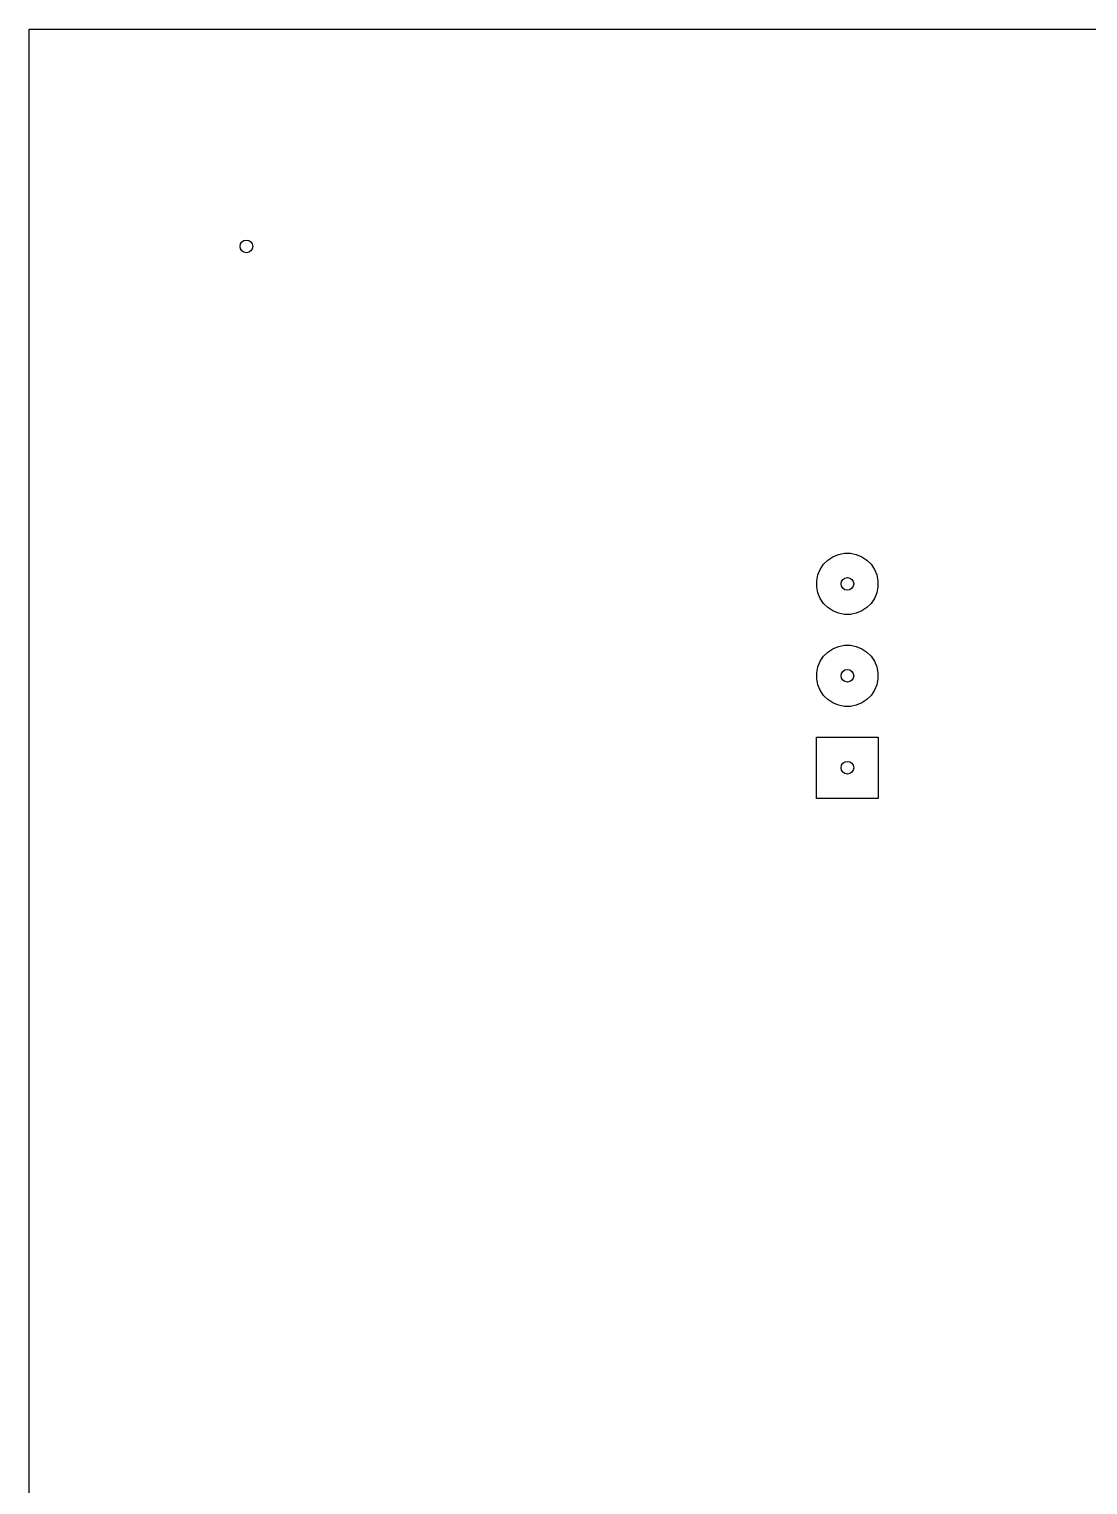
# Model space of a CAD drawing. Header units: millimetres. Extents: x 20 to 120, y -120 to -20.
# Drawn here: x 20 to 49.24, y -60.2 to -20 of the extents above; entities that cross this region are included whole.
import ezdxf

# ---------------------------------------------------------------- set-up
doc = ezdxf.new("R2010")
doc.units = ezdxf.units.MM
doc.layers.add('Edge.Cuts', color=254, linetype='CONTINUOUS', true_color=0xd0d2cd)
doc.layers.add('F.Cu', color=13, linetype='CONTINUOUS', true_color=0xc83434)

msp = doc.modelspace()

# ---------------------------------------------------------------- linework, layer by layer
at = {"layer": 'Edge.Cuts', "linetype": 'CONTINUOUS'}
for p, q in [((20, -20), (120, -20)), ((20, -120), (20, -20))]:
    msp.add_line(p, q, dxfattribs=at)
at = {"layer": 'F.Cu', "linetype": 'CONTINUOUS'}
for p, q in [((42.060766, -34.662941), (42.199313, -34.570367)), ((42.199313, -34.570367), (42.353258, -34.506601)), ((42.353258, -34.506601), (42.516685, -34.474093)), ((42.516685, -34.474093), (42.683315, -34.474093)), ((42.683315, -34.474093), (42.846742, -34.506601)), ((42.846742, -34.506601), (43.000687, -34.570367)), ((43.000687, -34.570367), (43.139234, -34.662941)), ((41.786601, -35.073258), (41.850367, -34.919313)), ((41.850367, -34.919313), (41.942941, -34.780766)), ((41.942941, -34.780766), (42.060766, -34.662941)), ((43.139234, -34.662941), (43.257059, -34.780766)), ((43.257059, -34.780766), (43.349633, -34.919313)), ((43.349633, -34.919313), (43.413399, -35.073258)), ((41.754093, -35.236685), (41.786601, -35.073258)), ((41.754093, -35.403315), (41.754093, -35.236685)), ((43.413399, -35.073258), (43.445907, -35.236685)), ((43.445907, -35.236685), (43.445907, -35.403315)), ((41.786601, -35.566742), (41.754093, -35.403315)), ((41.850367, -35.720687), (41.786601, -35.566742)), ((41.942941, -35.859234), (41.850367, -35.720687)), ((43.349633, -35.720687), (43.257059, -35.859234)), ((43.413399, -35.566742), (43.349633, -35.720687)), ((43.445907, -35.403315), (43.413399, -35.566742)), ((42.060766, -35.977059), (41.942941, -35.859234)), ((42.199313, -36.069633), (42.060766, -35.977059)), ((42.353258, -36.133399), (42.199313, -36.069633)), ((42.516685, -36.165907), (42.353258, -36.133399)), ((42.683315, -36.165907), (42.516685, -36.165907)), ((42.846742, -36.133399), (42.683315, -36.165907)), ((43.000687, -36.069633), (42.846742, -36.133399)), ((43.139234, -35.977059), (43.000687, -36.069633)), ((43.257059, -35.859234), (43.139234, -35.977059)), ((41.850367, -37.459313), (41.942941, -37.320766)), ((41.942941, -37.320766), (42.060766, -37.202941)), ((42.060766, -37.202941), (42.199313, -37.110367)), ((42.199313, -37.110367), (42.353258, -37.046601)), ((42.353258, -37.046601), (42.516685, -37.014093)), ((42.516685, -37.014093), (42.683315, -37.014093)), ((42.683315, -37.014093), (42.846742, -37.046601)), ((42.846742, -37.046601), (43.000687, -37.110367)), ((43.000687, -37.110367), (43.139234, -37.202941)), ((43.139234, -37.202941), (43.257059, -37.320766)), ((43.257059, -37.320766), (43.349633, -37.459313)), ((41.754093, -37.776685), (41.786601, -37.613258)), ((41.754093, -37.943315), (41.754093, -37.776685)), ((41.786601, -37.613258), (41.850367, -37.459313)), ((43.349633, -37.459313), (43.413399, -37.613258)), ((43.413399, -37.613258), (43.445907, -37.776685)), ((43.445907, -37.776685), (43.445907, -37.943315)), ((41.786601, -38.106742), (41.754093, -37.943315)), ((41.850367, -38.260687), (41.786601, -38.106742)), ((43.413399, -38.106742), (43.349633, -38.260687)), ((43.445907, -37.943315), (43.413399, -38.106742)), ((41.942941, -38.399234), (41.850367, -38.260687)), ((42.060766, -38.517059), (41.942941, -38.399234)), ((42.199313, -38.609633), (42.060766, -38.517059)), ((43.139234, -38.517059), (43.000687, -38.609633)), ((43.257059, -38.399234), (43.139234, -38.517059)), ((43.349633, -38.260687), (43.257059, -38.399234)), ((42.353258, -38.673399), (42.199313, -38.609633)), ((42.516685, -38.705907), (42.353258, -38.673399)), ((42.683315, -38.705907), (42.516685, -38.705907)), ((42.846742, -38.673399), (42.683315, -38.705907)), ((43.000687, -38.609633), (42.846742, -38.673399)), ((41.75, -41.25), (41.75, -39.55)), ((41.75, -39.55), (43.45, -39.55)), ((43.45, -39.55), (43.45, -41.25)), ((43.45, -41.25), (41.75, -41.25))]:
    msp.add_line(p, q, dxfattribs=at)
at = {"layer": 'F.Cu'}
for centre in [(26, -26), (26, -26), (42.6, -35.32), (42.6, -35.32), (42.6, -37.86), (42.6, -37.86), (42.6, -40.4), (42.6, -40.4)]:
    msp.add_circle(centre, 0.175, dxfattribs=at)

doc.saveas('drawing.dxf')
